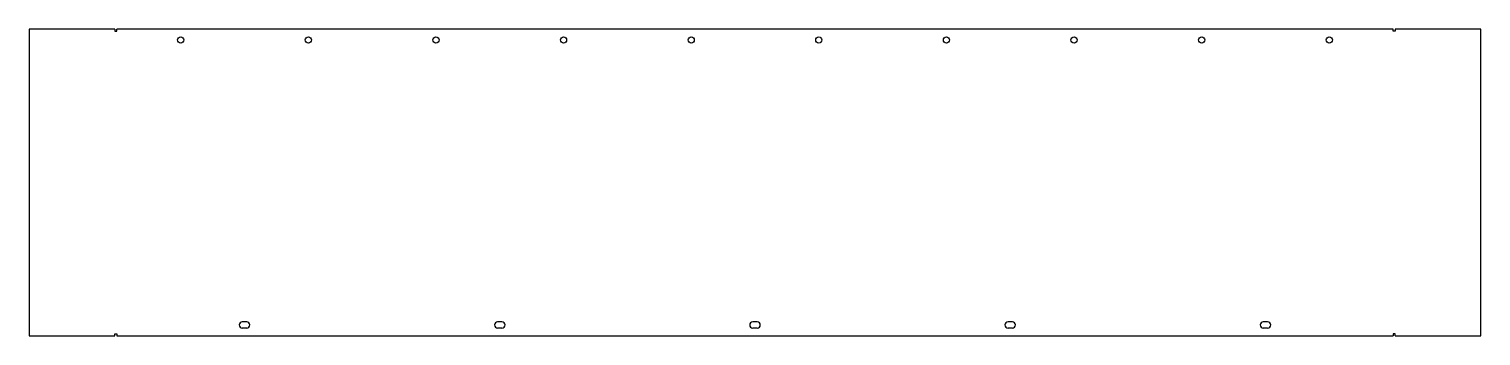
# Model space of a CAD drawing. Header units: millimetres. Extents: x 859 to 4164, y 944 to 1643.
import ezdxf

# ---------------------------------------------------------------- set-up
doc = ezdxf.new("R2010")
doc.units = ezdxf.units.MM

msp = doc.modelspace()

# ---------------------------------------------------------------- linework, layer by layer
for p, q in [((859, 1643), (859, 944)), ((1054, 1643), (859, 1643)), ((3964, 1643), (1059, 1643)), ((4164, 1643), (3969, 1643)), ((4164, 944), (4164, 1643)), ((1354.5, 976), (1344.5, 976)), ((1354.5, 962), (1344.5, 962)), ((1935.5, 976), (1925.5, 976)), ((1935.5, 962), (1925.5, 962)), ((2516.5, 976), (2506.5, 976)), ((2516.5, 962), (2506.5, 962)), ((3097.5, 976), (3087.5, 976)), ((3097.5, 962), (3087.5, 962)), ((3678.5, 976), (3668.5, 976)), ((3678.5, 962), (3668.5, 962)), ((859, 944), (1054, 944)), ((1059, 944), (3964, 944)), ((3969, 944), (4164, 944))]:
    msp.add_line(p, q)
for points in [[(1054, 1643), (1054, 1638), (1059, 1638), (1059, 1643)], [(3969, 1643), (3969, 1638), (3964, 1638), (3964, 1643)], [(1054, 944), (1054, 949), (1059, 949), (1059, 944)], [(3969, 944), (3969, 949), (3964, 949), (3964, 944)]]:
    msp.add_lwpolyline(points)
for centre in [(1204.3, 1618), (1494.8, 1618), (1785.3, 1618), (2075.8, 1618), (2366.3, 1618), (2656.8, 1618), (2947.3, 1618), (3237.8, 1618), (3528.3, 1618), (3818.8, 1618)]:
    msp.add_circle(centre, 7)
for centre, start, end in [((1344.5, 969), 90, 270), ((1354.5, 969), 270, 90), ((1925.5, 969), 90, 270), ((1935.5, 969), 270, 90), ((2506.5, 969), 90, 270), ((2516.5, 969), 270, 90), ((3087.5, 969), 90, 270), ((3097.5, 969), 270, 90), ((3668.5, 969), 90, 270), ((3678.5, 969), 270, 90)]:
    msp.add_arc(centre, 7, start, end)

doc.saveas('drawing.dxf')
